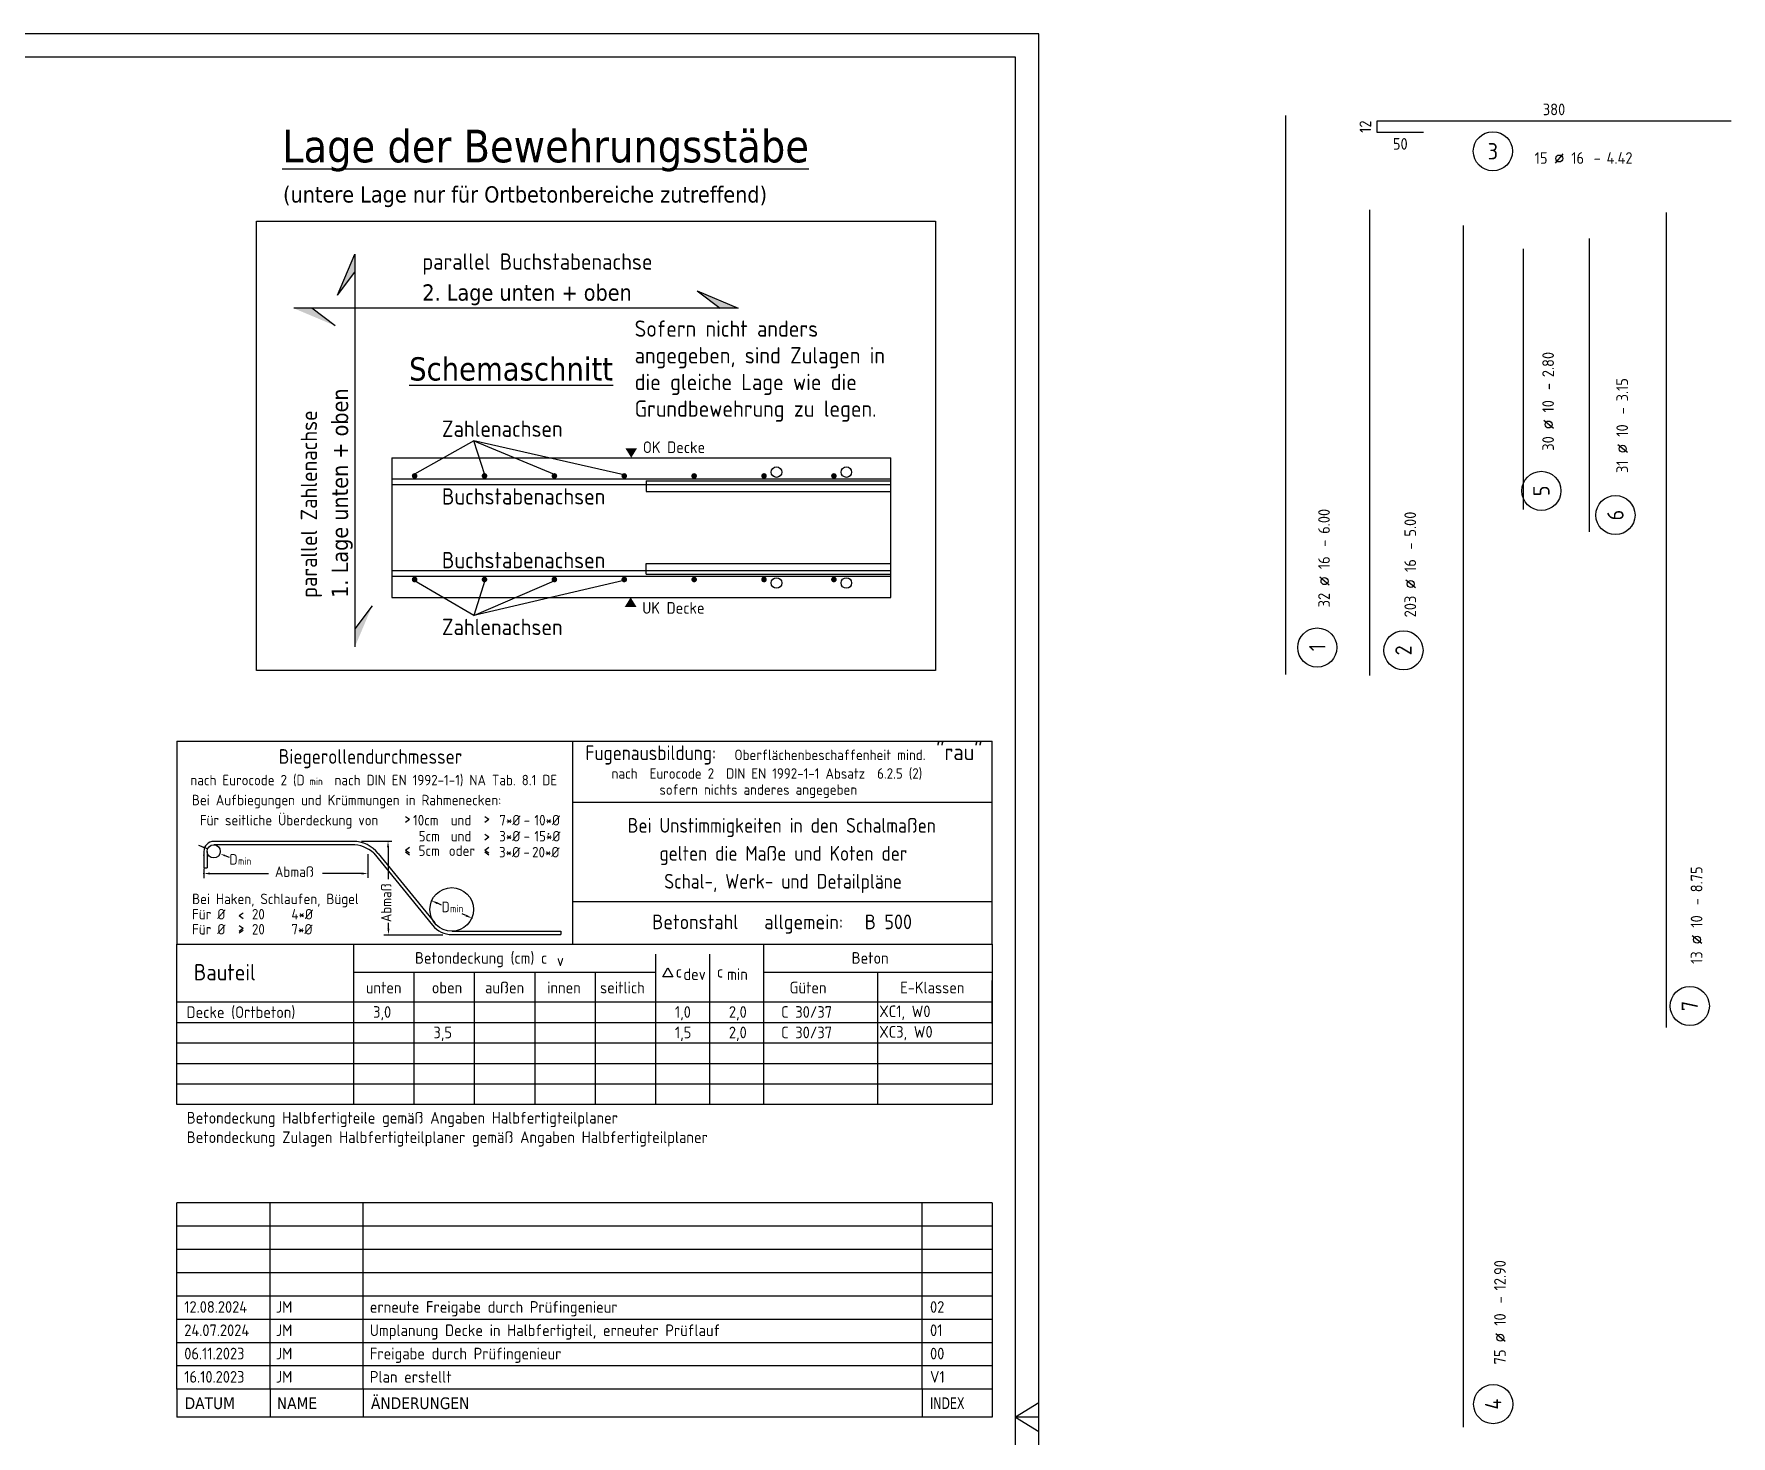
# Model space of a CAD drawing. Extents: x 0 to 83.7, y -3.8 to 29.7.
# Drawn here: x 48.67 to 66.88, y 14.65 to 29.7 of the extents above; entities that cross this region are included whole.
import ezdxf
from ezdxf.enums import TextEntityAlignment as Align

# ---------------------------------------------------------------- set-up
doc = ezdxf.new("R2010")
doc.units = 0
doc.header["$LTSCALE"] = 0.5
doc.linetypes.add('AUSGEZOGEN', pattern=[1000.01, 1000, 0.01])
for name, color, linetype in [('BET-ANS', 7, 'Continuous'), ('BETON', 7, 'Continuous'), ('HILFE', 7, 'Continuous'), ('koten', 7, 'Continuous'), ('RAHMEN', 7, 'Continuous'), ('RND', 7, 'Continuous'), ('STEMPEL', 7, 'Continuous'), ('TEXT', 7, 'Continuous')]:
    doc.layers.add(name, color=color, linetype=linetype)
doc.layers.add('NOPLOT', color=7, linetype='Continuous', plot=False)
doc.styles.add('helv', font='tahoma.ttf')
doc.styles.add('txt', font='isocp.shx')

# ---------------------------------------------------------------- blocks, each defined once
blk = doc.blocks.new('Plankopf-ER')
at = {"layer": 'RAHMEN', "color": 7, "linetype": 'Continuous'}
for p, q in [((-0.5, 4.6), (-18, 4.6)), ((-18, 4.1), (-18, 4.6)), ((-16, 4.1), (-16, 4.6)), ((-14, 4.1), (-14, 4.6)), ((-2, 4.1), (-2, 4.6)), ((-0.5, 4.6), (-0.5, 4.1)), ((-0.5, 4.1), (-18, 4.1)), ((-18, 3.6), (-18, 4.1)), ((-16, 3.6), (-16, 4.1)), ((-14, 3.6), (-14, 4.1)), ((-2, 3.6), (-2, 4.1)), ((-0.5, 4.1), (-0.5, 3.6)), ((-0.5, 3.6), (-18, 3.6)), ((-18, 3.1), (-18, 3.6)), ((-16, 3.1), (-16, 3.6)), ((-14, 3.1), (-14, 3.6)), ((-2, 3.1), (-2, 3.6)), ((-0.5, 3.6), (-0.5, 3.1)), ((-0.5, 3.1), (-18, 3.1)), ((-18, 2.6), (-18, 3.1)), ((-16, 2.6), (-16, 3.1)), ((-14, 2.6), (-14, 3.1)), ((-2, 2.6), (-2, 3.1)), ((-0.5, 3.1), (-0.5, 2.6)), ((-0.5, 2.6), (-18, 2.6)), ((-18, 2.1), (-18, 2.6)), ((-16, 2.1), (-16, 2.6)), ((-14, 2.1), (-14, 2.6)), ((-2, 2.1), (-2, 2.6)), ((-0.5, 2.6), (-0.5, 2.1)), ((-0.5, 2.1), (-18, 2.1)), ((-18, 1.6), (-18, 2.1)), ((-16, 1.6), (-16, 2.1)), ((-14, 1.6), (-14, 2.1)), ((-2, 1.6), (-2, 2.1)), ((-0.5, 2.1), (-0.5, 1.6)), ((-0.5, 1.6), (-18, 1.6)), ((-18, 1.1), (-18, 1.6)), ((-16, 1.1), (-16, 1.6)), ((-14, 1.1), (-14, 1.6)), ((-2, 1.1), (-2, 1.6)), ((-0.5, 1.6), (-0.5, 1.1)), ((-0.5, 1.1), (-18, 1.1)), ((-18, 0.6), (-18, 1.1)), ((-16, 0.6), (-16, 1.1)), ((-14, 0.6), (-14, 1.1)), ((-2, 0.6), (-2, 1.1)), ((-0.5, 1.1), (-0.5, 0.6)), ((-0.5, 0.6), (-18, 0.6)), ((-18, 0.6), (-18, 0)), ((-16, 0.6), (-16, 0)), ((-14, 0.6), (-14, 0)), ((-2, 0.6), (-2, 0)), ((-0.5, 0.6), (-0.5, 0)), ((-0.5, 0), (-18, 0))]:
    blk.add_line(p, q, dxfattribs=at)
at = {"layer": 'RAHMEN', "color": 7, "linetype": 'Continuous', "style": 'txt'}
for tag, p in [('INDEX-D8', (-17.841, 4.242)), ('INDEX-N8', (-15.876, 4.242)), ('INDEX-X8', (-13.857, 4.242)), ('INDEX8', (-1.833, 4.242)), ('INDEX-D7', (-17.841, 3.742)), ('INDEX-N7', (-15.876, 3.742)), ('INDEX-X7', (-13.857, 3.742)), ('INDEX7', (-1.833, 3.742)), ('INDEX-D6', (-17.841, 3.242)), ('INDEX-N6', (-15.876, 3.242)), ('INDEX-X6', (-13.857, 3.242)), ('INDEX6', (-1.833, 3.242)), ('INDEX-D5', (-17.841, 2.742)), ('INDEX-N5', (-15.876, 2.742)), ('INDEX-X5', (-13.857, 2.742)), ('INDEX5', (-1.833, 2.742)), ('INDEX-D4', (-17.841, 2.242)), ('INDEX-N4', (-15.876, 2.242)), ('INDEX-X4', (-13.857, 2.242)), ('INDEX4', (-1.833, 2.242)), ('INDEX-D3', (-17.841, 1.742)), ('INDEX-N3', (-15.876, 1.742)), ('INDEX-X3', (-13.857, 1.742)), ('INDEX3', (-1.833, 1.742)), ('INDEX-D2', (-17.841, 1.242)), ('INDEX-N2', (-15.876, 1.242)), ('INDEX-X2', (-13.857, 1.242)), ('INDEX2', (-1.833, 1.242)), ('INDEX-D1', (-17.841, 0.742)), ('INDEX-N1', (-15.876, 0.742)), ('INDEX-X1', (-13.857, 0.742)), ('INDEX1', (-1.833, 0.742))]:
    blk.add_attdef(tag, p, '', height=0.25, dxfattribs=at)
at = {"layer": 'STEMPEL', "color": 7, "linetype": 'Continuous', "style": 'helv'}
for s, p in [('DATUM', (-17.833, 0.176)), ('NAME', (-15.853, 0.176)), ('ÄNDERUNGEN', (-13.833, 0.176))]:
    blk.add_text(s, height=0.25, dxfattribs=at).set_placement(p)
at = {"layer": 'STEMPEL', "color": 7, "linetype": 'Continuous', "style": 'helv', "width": 0.8}
blk.add_text('INDEX', height=0.25, dxfattribs=at).set_placement((-1.833, 0.176))
blk = doc.blocks.new('okrd_o')
at = {"layer": 'koten', "color": 7, "linetype": 'Continuous'}
blk.add_solid([(-0.125, 0.202), (0.125, 0.202), (0, 0)], dxfattribs=at)
at = {"layer": 'koten', "style": 'txt'}
blk.add_attdef('OKRD', (0.25, 0.1), '', height=0.25, dxfattribs=at)
blk = doc.blocks.new('okrd_u')
at = {"layer": 'koten', "color": 7, "linetype": 'Continuous'}
blk.add_solid([(-0.125, -0.202), (0.125, -0.202), (0, 0)], dxfattribs=at)
at = {"layer": 'koten', "style": 'txt'}
blk.add_attdef('OKRD', (0.25, -0.35), '', height=0.25, dxfattribs=at)
blk = doc.blocks.new('RND_AUSZ')
at = {"layer": 'RND', "color": 7, "linetype": 'Continuous'}
blk.add_line((1.341, 0.262), (1.509, 0.466), dxfattribs=at)
at = {"layer": 'RND', "color": 1, "linetype": 'Continuous'}
blk.add_circle((0, 0.52), 0.42, dxfattribs=at)
at = {"layer": 'RND', "color": 7, "linetype": 'Continuous'}
blk.add_circle((1.425, 0.364), 0.075, dxfattribs=at)
at = {"layer": 'RND', "color": 7, "linetype": 'Continuous', "style": 'txt'}
blk.add_text('-', height=0.25, dxfattribs=at).set_placement((2.163, 0.25))
for tag, p in [('WIEOFT', (-0.536, 0.25)), ('STK', (1.174, 0.25))]:
    blk.add_attdef(tag, text='', height=0.25, dxfattribs=at).set_placement(p, align=Align.RIGHT)
at = {"layer": 'RND', "color": 1, "linetype": 'Continuous', "style": 'txt'}
blk.add_attdef('POS', text='', height=0.35, dxfattribs=at).set_placement((0, 0.52), align=Align.MIDDLE)
at = {"layer": 'RND', "color": 7, "linetype": 'Continuous', "style": 'txt'}
for tag, p in [('DS', (1.683, 0.25)), ('LANG', (2.441, 0.25)), ('TEXT', (3.669, 0.25))]:
    blk.add_attdef(tag, p, '', height=0.25, dxfattribs=at)
blk = doc.blocks.new('A1-35-0')
at = {"layer": 'RAHMEN'}
for p, q in [((118.9, 59.4), (0, 59.4)), ((118.9, 0), (118.9, 59.4))]:
    blk.add_line(p, q, dxfattribs=at)
at = {"layer": 'RAHMEN', "color": 5}
for p, q in [((118.4, 58.9), (2, 58.9)), ((118.4, 0.5), (118.4, 58.9))]:
    blk.add_line(p, q, dxfattribs=at)
at = {"layer": 'RAHMEN', "color": 7, "linetype": 'Continuous'}
for p, q in [((118.9, 30.01), (118.4, 29.7)), ((118.4, 29.7), (118.9, 29.39))]:
    blk.add_line(p, q, dxfattribs=at)

msp = doc.modelspace()

# ---------------------------------------------------------------- linework, layer by layer
at = {"layer": 'BETON', "color": 6, "linetype": 'AUSGEZOGEN'}
for p, q in [((52.5068, 25.1507), (57.8621, 25.1507)), ((52.5068, 23.6507), (57.8621, 23.6507))]:
    msp.add_line(p, q, dxfattribs=at)
at = {"layer": 'HILFE', "color": 102, "linetype": 'AUSGEZOGEN'}
for p, q in [((53.3871, 25.3307), (52.7522, 24.9742)), ((54.9988, 24.9677), (53.3871, 25.3307)), ((53.3871, 25.3307), (54.251, 24.9742)), ((53.5064, 24.9677), (53.3871, 25.3307)), ((53.3871, 23.4565), (52.7522, 23.8273)), ((54.9988, 23.8338), (53.3871, 23.4565)), ((53.5064, 23.8338), (53.3871, 23.4565)), ((53.3871, 23.4565), (54.251, 23.8273))]:
    msp.add_line(p, q, dxfattribs=at)
at = {"layer": 'NOPLOT', "color": 191, "linetype": 'AUSGEZOGEN'}
for p, q in [((52.5068, 25.1507), (52.5068, 23.6507)), ((57.8621, 23.6507), (57.8621, 25.1507))]:
    msp.add_line(p, q, dxfattribs=at)
at = {"layer": 'RAHMEN', "color": 5, "linetype": 'Continuous'}
for p, q in [((50.2, 22.1091), (58.95, 22.1091)), ((50.2, 22.1091), (50.2, 19.9301)), ((54.4492, 19.9301), (54.4492, 22.1091)), ((58.95, 19.9301), (58.95, 22.1091)), ((58.95, 19.0765), (58.95, 19.5388))]:
    msp.add_line(p, q, dxfattribs=at)
at = {"layer": 'RAHMEN', "color": 7, "linetype": 'AUSGEZOGEN'}
for p, q in [((54.4492, 21.4516), (58.95, 21.4516)), ((52.6981, 21.2664), (52.6544, 21.297)), ((52.6981, 21.2664), (52.6544, 21.2358)), ((53.548, 21.2664), (53.5043, 21.297)), ((53.548, 21.2664), (53.5043, 21.2358)), ((52.6544, 20.9386), (52.6981, 20.9691)), ((53.5043, 20.9386), (53.548, 20.9691)), ((53.5485, 21.0767), (53.5048, 21.1072)), ((53.5485, 21.0767), (53.5048, 21.0461)), ((52.6544, 20.9386), (52.6981, 20.908)), ((52.6544, 20.9192), (52.6981, 20.8886)), ((53.5043, 20.9386), (53.548, 20.908)), ((53.5043, 20.9192), (53.548, 20.8886)), ((50.8694, 20.2358), (50.9131, 20.2663)), ((50.8694, 20.2358), (50.9131, 20.2052)), ((54.4492, 20.3877), (58.95, 20.3877)), ((50.9131, 20.0949), (50.8694, 20.1255)), ((50.9131, 20.0949), (50.8694, 20.0643)), ((50.9131, 20.0755), (50.8694, 20.0449)), ((50.2, 19.3075), (58.95, 19.3075)), ((50.2, 19.0875), (58.95, 19.0875)), ((50.2, 18.8675), (58.95, 18.8675)), ((50.2, 18.6475), (58.95, 18.6475)), ((50.2, 18.4275), (58.95, 18.4275))]:
    msp.add_line(p, q, dxfattribs=at)
at = {"layer": 'RAHMEN', "color": 7, "linetype": 'Continuous'}
for p, q in [((50.5297, 20.9504), (50.4364, 20.9863)), ((52.0912, 21.0309), (50.5957, 21.0309)), ((52.0785, 20.9955), (50.5957, 20.9955)), ((52.1826, 21.0343), (52.5088, 21.0343)), ((52.4665, 20.9669), (52.4665, 20.626)), ((50.4894, 20.9246), (50.4894, 20.7475)), ((50.5248, 20.9246), (50.5248, 20.7475)), ((50.7155, 20.8789), (50.7625, 20.8608)), ((52.2493, 20.8949), (52.2493, 20.6415)), ((52.3137, 20.9062), (52.9437, 20.1309)), ((52.3622, 20.902), (52.9684, 20.1559)), ((50.4894, 20.7475), (50.5248, 20.7475)), ((50.4894, 20.7361), (50.4894, 20.6357)), ((50.5569, 20.6865), (51.1851, 20.6865)), ((52.1818, 20.6865), (51.7634, 20.6865)), ((53.0411, 20.3482), (52.9972, 20.3671)), ((53.3032, 20.2352), (53.2623, 20.2529)), ((52.471, 20.0965), (52.471, 20.1556)), ((53.1532, 20.0671), (54.3225, 20.0666)), ((54.3225, 20.0666), (54.3225, 20.0312)), ((52.1007, 18.2334), (52.1007, 19.9301)), ((52.4198, 20.029), (53.0532, 20.029)), ((53.1532, 20.0312), (54.3225, 20.0312)), ((56.4984, 18.2075), (56.4984, 19.9301)), ((55.3398, 18.2075), (55.3398, 19.8205)), ((55.9191, 18.2075), (55.9191, 19.8205)), ((52.7485, 18.2075), (52.7485, 19.6281)), ((53.3963, 18.2075), (53.3963, 19.6281)), ((54.0442, 18.2075), (54.0442, 19.6281)), ((54.692, 18.2075), (54.692, 19.6281)), ((57.7242, 18.2075), (57.7242, 19.6281)), ((52.1007, 18.2075), (52.1007, 19.3075)), ((55.3398, 18.2075), (55.3398, 19.3075)), ((59.45, 14.85), (59.2, 14.85))]:
    msp.add_line(p, q, dxfattribs=at)
at = {"layer": 'RAHMEN', "color": 1, "linetype": 'Continuous'}
for p, q in [((52.1007, 19.6281), (55.3398, 19.6281)), ((56.4984, 19.6281), (58.95, 19.6281))]:
    msp.add_line(p, q, dxfattribs=at)
at = {"layer": 'RAHMEN', "color": 5, "linetype": 'AUSGEZOGEN'}
for points in [[(51.0566, 27.6891), (58.3422, 27.6891), (58.3422, 22.8672), (51.0566, 22.8672)], [(50.2, 19.9301), (58.95, 19.9301), (58.95, 18.2075), (50.2, 18.2075)]]:
    msp.add_lwpolyline(points, close=True, dxfattribs=at)
at = {"layer": 'RAHMEN', "color": 1, "linetype": 'Continuous'}
msp.add_lwpolyline([(55.4686, 19.6727), (55.5231, 19.5783), (55.4141, 19.5783)], close=True, dxfattribs=at)
at = {"layer": 'RAHMEN', "color": 7, "linetype": 'Continuous'}
for centre, radius in [((50.5957, 20.9246), 0.0709), ((53.1502, 20.3012), 0.2341)]:
    msp.add_circle(centre, radius, dxfattribs=at)
for centre, radius, start, end in [((50.5957, 20.9246), 0.1063, 89.99998, 180), ((52.0785, 20.6412), 0.3543, 48.41068, 90), ((52.0912, 20.6818), 0.3491, 39.09564, 90), ((53.1532, 20.3012), 0.27, 219.09564, 270)]:
    msp.add_arc(centre, radius, start, end, dxfattribs=at)
for p in [(54.1875, 21.1118), (50.4894, 20.8837), (50.4894, 20.6865), (52.9353, 20.3939), (53.3651, 20.2085)]:
    msp.add_point(p, dxfattribs=at)
for points in [[(50.4776, 20.9611), (50.4839, 20.9774), (50.5297, 20.9504)], [(52.4777, 20.9669), (52.4552, 20.9669), (52.4665, 21.0344)], [(50.7123, 20.8708), (50.7186, 20.8871), (50.6666, 20.8978)], [(50.5569, 20.6753), (50.5569, 20.6978), (50.4894, 20.6865)], [(52.1818, 20.6753), (52.1818, 20.6978), (52.2493, 20.6865)], [(52.9928, 20.3568), (53.0017, 20.3775), (52.9353, 20.3939)], [(53.2987, 20.2249), (53.3076, 20.2456), (53.3651, 20.2085)], [(52.4822, 20.0965), (52.4597, 20.0965), (52.471, 20.029)]]:
    msp.add_solid(points, dxfattribs=at)
at = {"layer": 'RND', "color": 1, "linetype": 'AUSGEZOGEN'}
for p, q in [((55.2369, 24.9011), (55.2369, 24.7881)), ((55.2369, 23.9004), (55.2369, 24.0134))]:
    msp.add_line(p, q, dxfattribs=at)
for points in [[(62.1037, 22.8233), (62.1037, 28.8233)], [(66.8805, 28.7647), (63.0805, 28.7647), (63.0805, 28.6447), (63.5805, 28.6447)], [(63.0037, 22.8133), (63.0037, 27.8133)], [(66.1838, 27.783), (66.1838, 19.033)], [(64.0036, 27.6424), (64.0036, 14.7424)], [(65.3585, 27.5042), (65.3585, 24.3542)], [(64.6524, 24.5934), (64.6524, 27.3934)], [(52.5068, 24.9223), (57.8621, 24.9223)], [(52.5068, 24.8623), (57.8621, 24.8623)], [(55.2369, 24.9011), (57.8621, 24.9011)], [(55.2369, 24.7881), (57.8621, 24.7881)], [(52.5068, 23.9392), (57.8621, 23.9392)], [(52.5068, 23.8792), (57.8621, 23.8792)], [(55.2369, 24.0134), (57.8621, 24.0134)], [(55.2369, 23.9004), (57.8621, 23.9004)]]:
    msp.add_lwpolyline(points, dxfattribs=at)
at = {"layer": 'RND', "color": 7, "linetype": 'AUSGEZOGEN', "const_width": 0.03}
for points in [[(52.7369, 24.9548, 1), (52.7669, 24.9548, 1)], [(53.4869, 24.9548, 1), (53.5169, 24.9548, 1)], [(54.2369, 24.9548, 1), (54.2669, 24.9548, 1)], [(54.9869, 24.9548, 1), (55.0169, 24.9548, 1)], [(55.7369, 24.9548, 1), (55.7669, 24.9548, 1)], [(56.4869, 24.9548, 1), (56.5169, 24.9548, 1)], [(57.2369, 24.9548, 1), (57.2669, 24.9548, 1)], [(52.7369, 23.8432, 1), (52.7669, 23.8432, 1)], [(53.4869, 23.8432, 1), (53.5169, 23.8432, 1)], [(54.2369, 23.8432, 1), (54.2669, 23.8432, 1)], [(54.9869, 23.8432, 1), (55.0169, 23.8432, 1)], [(55.7369, 23.8432, 1), (55.7669, 23.8432, 1)], [(56.4869, 23.8432, 1), (56.5169, 23.8432, 1)], [(57.2369, 23.8432, 1), (57.2669, 23.8432, 1)]]:
    msp.add_lwpolyline(points, format="xyb", close=True, dxfattribs=at)
at = {"layer": 'RND', "color": 1, "linetype": 'AUSGEZOGEN'}
for centre in [(56.6358, 24.9957), (57.3858, 24.9957), (56.6358, 23.8058), (57.3858, 23.8058)]:
    msp.add_circle(centre, 0.0565, dxfattribs=at)
at = {"layer": 'TEXT', "color": 1, "linetype": 'AUSGEZOGEN'}
for points in [[(51.9237, 26.894), (52.1102, 27.3364), (52.1102, 23.1187)], [(51.9237, 26.894), (52.1102, 27.1426)], [(55.7831, 26.941), (56.2256, 26.7545), (51.4553, 26.7545)], [(55.7831, 26.941), (56.0318, 26.7545)], [(51.8978, 26.568), (51.6491, 26.7545)], [(52.2968, 23.5611), (52.1102, 23.3125)]]:
    msp.add_lwpolyline(points, dxfattribs=at)
for points in [[(51.9237, 26.894), (52.1102, 27.3364), (52.1102, 27.1426)], [(55.7831, 26.941), (56.2256, 26.7545), (56.0318, 26.7545)], [(51.8978, 26.568), (51.4553, 26.7545), (51.6491, 26.7545)], [(52.2968, 23.5611), (52.1102, 23.1187), (52.1102, 23.3125)]]:
    msp.add_solid(points, dxfattribs=at)

# ---------------------------------------------------------------- block references
at = {"layer": 'BET-ANS', "xscale": 0.5, "yscale": 0.5, "zscale": 0.5}
msp.add_blockref('Plankopf-ER', (59.2, 14.85), dxfattribs=at).add_auto_attribs({'INDEX1': 'V1', 'INDEX-N1': 'JM', 'INDEX-D1': '16.10.2023', 'INDEX-X1': 'Plan erstellt', 'INDEX2': '00', 'INDEX-N2': 'JM', 'INDEX-D2': '06.11.2023', 'INDEX-X2': 'Freigabe durch Prüfingenieur', 'INDEX3': '01', 'INDEX-N3': 'JM', 'INDEX-D3': '24.07.2024', 'INDEX-X3': 'Umplanung Decke in Halbfertigteil, erneuter Prüflauf', 'INDEX4': '02', 'INDEX-N4': 'JM', 'INDEX-D4': '12.08.2024', 'INDEX-X4': 'erneute Freigabe durch Prüfingenieur'})
at = {"layer": 'koten', "color": 102, "linetype": 'AUSGEZOGEN', "xscale": 0.5, "yscale": 0.5, "zscale": 0.5}
for name, p, values in [('okrd_o', (55.0768, 25.1507), {'OKRD': 'OK Decke'}), ('okrd_u', (55.0704, 23.6507), {'OKRD': 'UK Decke'})]:
    msp.add_blockref(name, p, dxfattribs=at).add_auto_attribs(values)
at = {"layer": 'RAHMEN', "color": 7, "linetype": 'AUSGEZOGEN', "xscale": 0.5, "yscale": 0.5, "zscale": 0.5}
msp.add_blockref('A1-35-0', (0, 0), dxfattribs=at)
at = {"layer": 'RND', "color": 1, "linetype": 'AUSGEZOGEN', "xscale": 0.5, "yscale": 0.5, "zscale": 0.5}
msp.add_blockref('RND_AUSZ', (64.3241, 28.1807), dxfattribs=at).add_auto_attribs({'POS': '3', 'STK': '15', 'DS': '16', 'LANG': '4.42'})
at = {"layer": 'RND', "color": 191, "linetype": 'AUSGEZOGEN', "xscale": 0.5, "yscale": 0.5, "zscale": 0.5, "rotation": 90}
for p, values in [((65.1047, 24.7946), {'POS': '5', 'STK': '30', 'DS': '10', 'LANG': '2.80'}), ((65.8996, 24.5347), {'POS': '6', 'STK': '31', 'DS': '10', 'LANG': '3.15'}), ((62.6996, 23.1129), {'POS': '1', 'STK': '32', 'DS': '16', 'LANG': '6.00'})]:
    msp.add_blockref('RND_AUSZ', p, dxfattribs=at).add_auto_attribs(values)
at = {"layer": 'RND', "color": 7, "linetype": 'AUSGEZOGEN', "xscale": 0.5, "yscale": 0.5, "zscale": 0.5, "rotation": 90}
for p, values in [((63.6247, 23.0825), {'POS': '2', 'STK': '203', 'DS': '16', 'LANG': '5.00'}), ((64.5874, 14.9906), {'POS': '4', 'STK': '75', 'DS': '10', 'LANG': '12.90'})]:
    msp.add_blockref('RND_AUSZ', p, dxfattribs=at).add_auto_attribs(values)
at = {"layer": 'RND', "color": 1, "linetype": 'AUSGEZOGEN', "xscale": 0.5, "yscale": 0.5, "zscale": 0.5, "rotation": 90}
msp.add_blockref('RND_AUSZ', (66.6976, 19.2644), dxfattribs=at).add_auto_attribs({'POS': '7', 'STK': '13', 'DS': '10', 'LANG': '8.75'})

# ---------------------------------------------------------------- texts
at = {"layer": 'RAHMEN', "color": 1, "linetype": 'Continuous', "style": 'txt', "width": 0.95}
for s, p in [('Fugenausbildung:', (55.286, 21.9043)), ('Biegerollendurchmesser', (52.2779, 21.8648)), ('Bei Unstimmigkeiten in den Schalmaßen', (56.6925, 21.125)), ('gelten die Maße und Koten der', (56.7095, 20.825)), ('Schal-, Werk- und Detailpläne', (56.7059, 20.525))]:
    msp.add_text(s, height=0.1575, dxfattribs=at).set_placement(p, align=Align.CENTER)
at = {"layer": 'RAHMEN', "color": 7, "linetype": 'Continuous', "style": 'txt'}
for s, p in [('Oberflächenbeschaffenheit mind.', (56.1845, 21.9043)), ('nach  Eurocode 2  DIN EN 1992-1-1 Absatz  6.2.5 (2)', (54.8662, 21.7044)), ('Bei Aufbiegungen und Krümmungen in Rahmenecken:', (50.3618, 21.4196)), ('sofern nichts anderes angegeben', (55.3795, 21.5312)), ('10cm', (52.735, 21.2034)), ('und', (53.1393, 21.2034)), ('7*%%C', (53.661, 21.2034)), ('10*%%C', (54.0374, 21.2034)), ('5cm', (52.7954, 21.0315)), ('und', (53.1398, 21.0315)), ('3*%%C', (53.6595, 21.0315)), ('-', (53.9225, 21.2034)), ('15*%%C', (54.0374, 21.0315)), ('5cm', (52.7944, 20.8756)), ('oder', (53.1191, 20.8756)), ('3*%%C', (53.6581, 20.8597)), ('-', (53.921, 21.0315)), ('20*%%C', (54.0129, 20.8597)), ('D', (50.7646, 20.7822)), ('-', (53.9196, 20.8597)), ('Abmaß', (51.2526, 20.6501)), ('Bei Haken, Schlaufen, Bügel', (50.364, 20.3578)), ('Für %%C', (50.3637, 20.1939)), ('20', (51.0057, 20.1939)), ('4*%%C', (51.4296, 20.1939)), ('D', (53.0418, 20.2717)), ('Für %%C', (50.3639, 20.0319)), ('20', (51.0059, 20.0319)), ('7*%%C', (51.4296, 20.0319))]:
    msp.add_text(s, height=0.1125, dxfattribs=at).set_placement(p)
msp.add_text('nach Eurocode 2 (D     nach DIN EN 1992-1-1) NA Tab. 8.1 DE', height=0.1125, dxfattribs=at).set_placement((52.314, 21.6338), align=Align.CENTER)
msp.add_text('Für seitliche Überdeckung von', height=0.1125, dxfattribs=at).set_placement((52.3627, 21.2034), align=Align.RIGHT)
msp.add_text('Abmaß', height=0.1125, rotation=90, dxfattribs=at).set_placement((52.5029, 20.1642))
at = {"layer": 'RAHMEN', "color": 1, "linetype": 'Continuous', "style": 'txt'}
for s, height, p in [('Betonstahl', 0.1575, (55.3007, 20.0891)), ('allgemein:', 0.1575, (56.5041, 20.0891)), ('B 500 ', 0.1575, (57.5828, 20.0891)), ('Betondeckung (cm) c', 0.125, (52.7563, 19.7182)), ('Bauteil', 0.175, (50.3827, 19.5398)), ('v', 0.125, (54.278, 19.6917)), ('Beton', 0.125, (57.4426, 19.7182)), ('c', 0.125, (55.5547, 19.5699)), ('dev', 0.125, (55.6362, 19.5435)), ('c', 0.125, (55.9969, 19.5699)), ('min', 0.125, (56.1055, 19.5435))]:
    msp.add_text(s, height=height, dxfattribs=at).set_placement(p)
at = {"layer": 'RND', "color": 7, "linetype": 'AUSGEZOGEN', "style": 'txt'}
for s, p in [('380', (64.9805, 28.8897)), ('50', (63.3305, 28.5197))]:
    msp.add_text(s, height=0.125, dxfattribs=at).set_placement(p, align=Align.MIDDLE)
msp.add_text('12', height=0.125, rotation=90, dxfattribs=at).set_placement((62.9555, 28.7047), align=Align.MIDDLE)
at = {"layer": 'TEXT', "color": 5, "linetype": 'AUSGEZOGEN', "style": 'helv'}
msp.add_text('%%uLage der Bewehrungsstäbe', height=0.35, dxfattribs=at).set_placement((51.3297, 28.3216))
at = {"layer": 'TEXT', "color": 1, "linetype": 'AUSGEZOGEN'}
for s, style, p in [('(untere Lage nur für Ortbetonbereiche zutreffend)', 'helv', (51.3399, 27.8899)), ('parallel Buchstabenachse', 'txt', (52.8345, 27.169)), ('2. Lage unten + oben', 'helv', (52.8345, 26.8365)), ('Sofern nicht anders', 'txt', (55.1138, 26.449)), ('angegeben, sind Zulagen in', 'txt', (55.1138, 26.1627)), ('die gleiche Lage wie die', 'txt', (55.1138, 25.8764)), ('Grundbewehrung zu legen.', 'txt', (55.1138, 25.59)), ('Zahlenachsen', 'txt', (53.0454, 25.3747)), ('Buchstabenachsen', 'txt', (53.0454, 24.648)), ('Buchstabenachsen', 'txt', (53.0454, 23.9641)), ('Zahlenachsen', 'txt', (53.0454, 23.2463))]:
    msp.add_text(s, height=0.175, dxfattribs=dict(at, style=style)).set_placement(p)
at = {"layer": 'TEXT', "color": 6, "linetype": 'AUSGEZOGEN', "style": 'helv'}
msp.add_text('%%uSchemaschnitt', height=0.25, dxfattribs=at).set_placement((52.693, 25.9793))
at = {"layer": 'TEXT', "color": 1, "linetype": 'AUSGEZOGEN'}
for s, style, p in [('1. Lage unten + oben', 'helv', (52.0376, 23.6466)), ('parallel Zahlenachse', 'txt', (51.705, 23.6466))]:
    msp.add_text(s, height=0.175, rotation=90, dxfattribs=dict(at, style=style)).set_placement(p)
at = {"layer": 'TEXT', "color": 1, "style": 'txt'}
msp.add_text('"rau"', height=0.175, dxfattribs=at).set_placement((58.3494, 21.9039))
at = {"layer": 'TEXT', "color": 7, "linetype": 'AUSGEZOGEN', "style": 'txt'}
for s, height, p in [('min', 0.08016, (51.6237, 21.6361)), ('min', 0.08016, (50.8552, 20.7808)), ('min', 0.08016, (53.1324, 20.2704)), ('unten', 0.125, (52.2288, 19.4)), ('oben', 0.125, (52.9363, 19.4)), ('außen', 0.125, (53.5077, 19.4)), ('innen', 0.125, (54.1743, 19.4)), ('seitlich', 0.125, (54.742, 19.4)), ('Güten', 0.125, (56.7763, 19.4)), ('E-Klassen', 0.125, (57.9639, 19.4)), ('Decke (Ortbeton)', 0.125, (50.3044, 19.1359)), ('3,0', 0.125, (52.3064, 19.1378)), ('1,0', 0.125, (55.5454, 19.1378)), ('2,0', 0.125, (56.1247, 19.1378)), ('C 30/37', 0.125, (56.6855, 19.1378)), ('XC1, W0', 0.125, (57.7386, 19.1446)), ('3,5', 0.125, (52.9542, 18.9178)), ('1,5', 0.125, (55.5454, 18.9178)), ('2,0', 0.125, (56.1247, 18.9178)), ('C 30/37', 0.125, (56.6855, 18.9178)), ('XC3, W0', 0.125, (57.7386, 18.9246)), ('Betondeckung Halbfertigteile gemäß Angaben Halbfertigteilplaner', 0.125, (50.3067, 18.002)), ('Betondeckung Zulagen Halbfertigteilplaner gemäß Angaben Halbfertigteilplaner', 0.125, (50.3067, 17.7935))]:
    msp.add_text(s, height=height, dxfattribs=at).set_placement(p)

doc.saveas('drawing.dxf')
